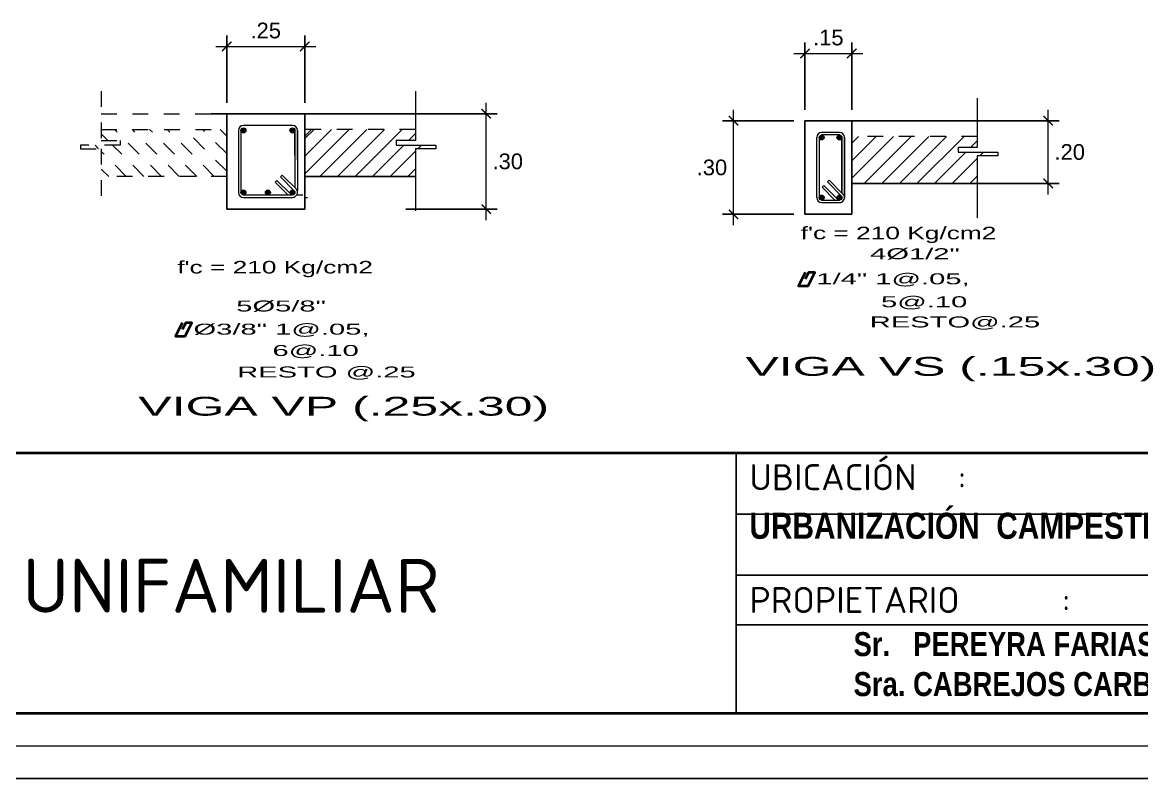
# Model space of a CAD drawing. Header units: millimetres. Extents: x 10559 to 10691, y -16579 to -16550.
# Drawn here: x 10608.61 to 10615.75, y -16579.17 to -16574.35 of the extents above; entities that cross this region are included whole.
import ezdxf

# ---------------------------------------------------------------- set-up
doc = ezdxf.new("R2010")
doc.units = ezdxf.units.MM
doc.linetypes.add('TRAZOS', pattern=[0.75, 0.5, -0.25])
for name, color, linetype, lineweight in [('ALIGERADO', 116, 'Continuous', 5), ('CIMIENTOS', 8, 'Continuous', 40), ('Cotas', 8, 'Continuous', 13), ('CV', 1, 'Continuous', 50), ('LETRAS 1', 8, 'Continuous', 5), ('P4', 144, 'Continuous', 40), ('P6', 255, 'Continuous', 20), ('Relleno', 4, 'Continuous', 20)]:
    doc.layers.add(name, color=color, linetype=linetype, lineweight=lineweight)
doc.layers.add('Textos', color=8, linetype='Continuous')
doc.styles.add('ARIAL', font='arial.ttf')
doc.styles.get("Standard").update_dxf_attribs({"font": 'arial.ttf'})
doc.styles.add('style1', font='arial.ttf')
doc.dimstyles.new('leo', dxfattribs={"dimtxt": 0.1, "dimasz": 0.06, "dimexe": 0.07, "dimexo": 0.07, "dimgap": 0.05, "dimtad": 2, "dimzin": 4, "dimdsep": 46, "dimtxsty": 'style1', "dimblk": 'ARCHTICK', "dimcen": 2, "dimdle": 0.07, "dimclrd": 256, "dimclre": 256, "dimclrt": 7, "dimaunit": 1, "dimadec": 4, "dimazin": 1, "dimtfac": 1, "dimtix": 1, "dimtmove": 0, "dimatfit": 3, "dimfxl": 0.07, "dimtolj": 1, "dimlwd": 5, "dimarcsym": 0})

# ---------------------------------------------------------------- blocks, each defined once
blk = doc.blocks.new('HTRHTRHTR')
for p, q in [((3400.57, -122.31), (4235.83, -122.31)), ((3582.74, -122.31), (3582.74, -157.09)), ((3944.67, -122.31), (3596.93, -122.31)), ((3909.89, -130.47), (3582.74, -130.47)), ((3909.89, -138.63), (3582.74, -138.63)), ((3753.41, -145.26), (3582.74, -145.26)), ((4235.83, -157.09), (3400.57, -157.09)), ((3400.57, -157.09), (4235.83, -157.09)), ((4244.53, -165.78), (3391.88, -165.78))]:
    blk.add_line(p, q)
at = {"layer": 'P4', "color": 7}
for p, q in [((3400.57, -122.31), (4235.83, -122.31)), ((4235.83, -157.09), (3400.57, -157.09))]:
    blk.add_line(p, q, dxfattribs=at)
at = {"layer": 'P6', "color": 7}
blk.add_line((4240.18, -161.44), (3396.22, -161.44), dxfattribs=at)
at = {"attachment_point": 1}
for s, width, insert, char_height in [('{\\fISOCPEUR|b0|i0|c0|p34;UBICACIÓN^I:\\P\\H0.11883x;\\P\\fArial Narrow|b1|i0|c0|p34;\\H8.4156x;URBANIZACIÓN  CAMPESTRE  LOMA  BLANCA   Mz. M -  Lote 15 - PIURA}', 168.7754, (3584.49, -123.81), 3.47742), ('{\\fISOCPEUR|b0|i0|c0|p34;VIVIENDA UNIFAMILIAR}', 97.0093, (3441.14, -136.44), 7.2059), ('{\\fISOCPEUR|b0|i0|c0|p34;PROPIETARIO^I:\\P\\H0.04009x;\\P\\fArial Narrow|b1|i0|c0|p34;\\H22.95401x;^ISr.   PEREYRA FARIAS JAIME DOMINGO    ^I^I^IDNI:  02609435\\P^ISra. CABREJOS CARBONEL DORALIZA DAMINA ELENA^IDNI:  02622737}', 173.2287, (3584.49, -140.2), 3.4774)]:
    blk.add_mtext_dynamic_manual_height_columns(s, width=width, gutter_width=1.07, heights=[0], dxfattribs=dict(at, insert=insert, char_height=char_height))
blk = doc.blocks.new('_ARCHTICK')
at = {"color": 0, "linetype": 'ByBlock', "const_width": 0.15}
blk.add_lwpolyline([(-0.5, -0.5), (0.5, 0.5)], dxfattribs=at)
blk = doc.blocks.new('*D63')
at = {"layer": 'Cotas', "linetype": 'Continuous', "lineweight": -2, "ltscale": 1.5, "transparency": 16777216}
for p, q in [((10613.6022, -16580.7168), (10613.6022, -16580.2881)), ((10613.9009, -16580.7168), (10613.9009, -16580.2881))]:
    blk.add_line(p, q, dxfattribs=at)
at = {"layer": 'Cotas', "linetype": 'Continuous', "lineweight": 5, "ltscale": 1.5, "transparency": 16777216}
blk.add_line((10613.5322, -16580.3581), (10613.9709, -16580.3581), dxfattribs=at)
at = {"layer": 'Defpoints', "color": 0, "linetype": 'Continuous', "ltscale": 1.5, "transparency": 16777216}
for p in [(10613.9009, -16580.3581), (10613.6022, -16580.7868), (10613.9009, -16580.7868)]:
    blk.add_point(p, dxfattribs=at)
at = {"layer": 'Cotas', "linetype": 'Continuous', "lineweight": 5, "ltscale": 1.5, "transparency": 16777216, "xscale": 0.06, "yscale": 0.06, "zscale": 0.06, "rotation": 180}
blk.add_blockref('_ARCHTICK', (10613.6022, -16580.3581), dxfattribs=at)
at = {"layer": 'Cotas', "linetype": 'Continuous', "lineweight": 5, "ltscale": 1.5, "transparency": 16777216, "xscale": 0.06, "yscale": 0.06, "zscale": 0.06}
blk.add_blockref('_ARCHTICK', (10613.9009, -16580.3581), dxfattribs=at)
at = {"layer": 'Cotas', "color": 7, "linetype": 'Continuous', "ltscale": 1.5, "transparency": 16777216, "insert": (10613.7516, -16580.257), "char_height": 0.1, "attachment_point": 5, "style": 'style1'}
blk.add_mtext('\\A1;.15', dxfattribs=at)
blk = doc.blocks.new('*D64')
at = {"layer": 'Cotas', "linetype": 'Continuous', "lineweight": 5, "ltscale": 1.5, "transparency": 16777216}
blk.add_line((10615.1537, -16581.2568), (10615.1537, -16580.7168), dxfattribs=at)
at = {"layer": 'Cotas', "linetype": 'Continuous', "lineweight": -2, "ltscale": 1.5, "transparency": 16777216}
for p, q in [((10614.6351, -16580.7868), (10615.2237, -16580.7868)), ((10614.6351, -16581.1868), (10615.2237, -16581.1868))]:
    blk.add_line(p, q, dxfattribs=at)
at = {"layer": 'Defpoints', "color": 0, "linetype": 'Continuous', "ltscale": 1.5, "transparency": 16777216}
for p in [(10614.5651, -16580.7868), (10615.1537, -16580.7868), (10614.5651, -16581.1868)]:
    blk.add_point(p, dxfattribs=at)
at = {"layer": 'Cotas', "linetype": 'Continuous', "lineweight": 5, "ltscale": 1.5, "transparency": 16777216, "xscale": 0.06, "yscale": 0.06, "zscale": 0.06}
for p, rotation in [((10615.1537, -16580.7868), 90), ((10615.1537, -16581.1868), 270)]:
    blk.add_blockref('_ARCHTICK', p, dxfattribs=dict(at, rotation=rotation))
at = {"layer": 'Cotas', "color": 7, "linetype": 'Continuous', "ltscale": 1.5, "transparency": 16777216, "insert": (10615.2911, -16580.9868), "char_height": 0.1, "attachment_point": 5, "style": 'style1'}
blk.add_mtext('\\A1;.20', dxfattribs=at)
blk = doc.blocks.new('*D171')
at = {"layer": 'Cotas', "linetype": 'Continuous', "lineweight": 5, "ltscale": 1.5, "transparency": 16777216}
blk.add_line((10613.1468, -16581.4537), (10613.1468, -16580.7168), dxfattribs=at)
at = {"layer": 'Cotas', "linetype": 'Continuous', "lineweight": -2, "ltscale": 1.5, "transparency": 16777216}
for p, q in [((10613.5322, -16580.7868), (10613.0768, -16580.7868)), ((10613.5322, -16581.3837), (10613.0768, -16581.3837))]:
    blk.add_line(p, q, dxfattribs=at)
at = {"layer": 'Defpoints', "color": 0, "linetype": 'Continuous', "ltscale": 1.5, "transparency": 16777216}
for p in [(10613.1468, -16580.7868), (10613.6022, -16580.7868), (10613.6022, -16581.3837)]:
    blk.add_point(p, dxfattribs=at)
at = {"layer": 'Cotas', "linetype": 'Continuous', "lineweight": 5, "ltscale": 1.5, "transparency": 16777216, "xscale": 0.06, "yscale": 0.06, "zscale": 0.06}
for p, rotation in [((10613.1468, -16580.7868), 90), ((10613.1468, -16581.3837), 270)]:
    blk.add_blockref('_ARCHTICK', p, dxfattribs=dict(at, rotation=rotation))
at = {"layer": 'Cotas', "color": 7, "linetype": 'Continuous', "ltscale": 1.5, "transparency": 16777216, "insert": (10613.0094, -16581.0853), "char_height": 0.1, "attachment_point": 5, "style": 'style1'}
blk.add_mtext('\\A1;.30', dxfattribs=at)
blk = doc.blocks.new('*D81')
at = {"layer": 'Cotas', "linetype": 'Continuous', "lineweight": -2, "ltscale": 1.5, "transparency": 16777216}
for p, q in [((10609.915, -16580.672), (10609.915, -16580.2432)), ((10610.4126, -16580.672), (10610.4126, -16580.2432))]:
    blk.add_line(p, q, dxfattribs=at)
at = {"layer": 'Cotas', "linetype": 'Continuous', "lineweight": 5, "ltscale": 1.5, "transparency": 16777216}
blk.add_line((10609.845, -16580.3132), (10610.4826, -16580.3132), dxfattribs=at)
at = {"layer": 'Defpoints', "color": 0, "linetype": 'Continuous', "ltscale": 1.5, "transparency": 16777216}
for p in [(10610.4126, -16580.3132), (10609.915, -16580.742), (10610.4126, -16580.742)]:
    blk.add_point(p, dxfattribs=at)
at = {"layer": 'Cotas', "linetype": 'Continuous', "lineweight": 5, "ltscale": 1.5, "transparency": 16777216, "xscale": 0.06, "yscale": 0.06, "zscale": 0.06, "rotation": 180}
blk.add_blockref('_ARCHTICK', (10609.915, -16580.3132), dxfattribs=at)
at = {"layer": 'Cotas', "linetype": 'Continuous', "lineweight": 5, "ltscale": 1.5, "transparency": 16777216, "xscale": 0.06, "yscale": 0.06, "zscale": 0.06}
blk.add_blockref('_ARCHTICK', (10610.4126, -16580.3132), dxfattribs=at)
at = {"layer": 'Cotas', "color": 7, "linetype": 'Continuous', "ltscale": 1.5, "transparency": 16777216, "insert": (10610.1638, -16580.2122), "char_height": 0.1, "attachment_point": 5, "style": 'style1'}
blk.add_mtext('\\A1;.25', dxfattribs=at)
blk = doc.blocks.new('*D82')
at = {"layer": 'Cotas', "linetype": 'Continuous', "lineweight": 5, "ltscale": 1.5, "transparency": 16777216}
blk.add_line((10611.5699, -16581.4209), (10611.5699, -16580.672), dxfattribs=at)
at = {"layer": 'Cotas', "linetype": 'Continuous', "lineweight": -2, "ltscale": 1.5, "transparency": 16777216}
for p, q in [((10611.0513, -16580.742), (10611.6399, -16580.742)), ((10611.0582, -16581.3509), (10611.6399, -16581.3509))]:
    blk.add_line(p, q, dxfattribs=at)
at = {"layer": 'Defpoints', "color": 0, "linetype": 'Continuous', "ltscale": 1.5, "transparency": 16777216}
for p in [(10610.9813, -16580.742), (10611.5699, -16580.742), (10610.9882, -16581.3509)]:
    blk.add_point(p, dxfattribs=at)
at = {"layer": 'Cotas', "linetype": 'Continuous', "lineweight": 5, "ltscale": 1.5, "transparency": 16777216, "xscale": 0.06, "yscale": 0.06, "zscale": 0.06}
for p, rotation in [((10611.5699, -16580.742), 90), ((10611.5699, -16581.3509), 270)]:
    blk.add_blockref('_ARCHTICK', p, dxfattribs=dict(at, rotation=rotation))
at = {"layer": 'Cotas', "color": 7, "linetype": 'Continuous', "ltscale": 1.5, "transparency": 16777216, "insert": (10611.7073, -16581.0465), "char_height": 0.1, "attachment_point": 5, "style": 'style1'}
blk.add_mtext('\\A1;.30', dxfattribs=at)
blk = doc.blocks.new('FRFREFRE')
at = {"layer": 'ALIGERADO', "color": 2, "linetype": 'TRAZOS', "ltscale": 0.175}
for p, q in [((10609.1143, -16580.598), (10609.1143, -16580.913)), ((10609.1143, -16580.742), (10609.915, -16580.742)), ((10609.115, -16580.842), (10609.915, -16580.842)), ((10611.1171, -16580.842), (10610.4126, -16580.842)), ((10609.1143, -16580.913), (10609.2364, -16580.913)), ((10609.2364, -16580.913), (10609.2364, -16580.9424)), ((10614.7009, -16580.8868), (10613.9009, -16580.8868)), ((10608.983, -16580.9424), (10608.983, -16580.9651)), ((10609.2364, -16580.9424), (10608.983, -16580.9424)), ((10608.983, -16580.9651), (10609.1143, -16580.9651)), ((10608.9852, -16580.9651), (10608.9837, -16580.9635)), ((10609.0975, -16580.9651), (10609.0749, -16580.9424)), ((10609.1143, -16580.9651), (10609.1143, -16581.3608)), ((10609.915, -16581.142), (10609.1143, -16581.142))]:
    blk.add_line(p, q, dxfattribs=at)
at = {"layer": 'ALIGERADO', "color": 2, "ltscale": 0.75}
for p, q in [((10611.1178, -16580.598), (10611.1178, -16580.913)), ((10614.7016, -16580.6428), (10614.7016, -16580.9579)), ((10610.9957, -16580.913), (10610.9957, -16580.9424)), ((10611.1178, -16580.913), (10610.9957, -16580.913)), ((10610.9957, -16580.9424), (10611.2491, -16580.9424)), ((10611.1178, -16580.9651), (10611.1178, -16581.3608)), ((10611.2491, -16580.9651), (10611.1178, -16580.9651)), ((10611.2491, -16580.9424), (10611.2491, -16580.9651)), ((10614.5795, -16580.9579), (10614.5795, -16580.9873)), ((10614.7016, -16580.9579), (10614.5795, -16580.9579)), ((10614.5795, -16580.9873), (10614.8329, -16580.9873)), ((10614.8329, -16580.9873), (10614.8329, -16581.0099)), ((10614.7016, -16581.0099), (10614.7016, -16581.4057)), ((10614.8329, -16581.0099), (10614.7016, -16581.0099))]:
    blk.add_line(p, q, dxfattribs=at)
at = {"layer": 'ALIGERADO', "color": 9, "linetype": 'TRAZOS', "ltscale": 0.175}
for p, q in [((10609.4989, -16581.142), (10609.1989, -16580.842)), ((10609.6112, -16581.142), (10609.3112, -16580.842)), ((10609.7234, -16581.142), (10609.4234, -16580.842)), ((10609.8357, -16581.142), (10609.5357, -16580.842)), ((10609.915, -16581.109), (10609.6479, -16580.842)), ((10609.915, -16580.9968), (10609.7602, -16580.842)), ((10609.915, -16580.8845), (10609.8724, -16580.842)), ((10609.2744, -16581.142), (10609.115, -16580.9825)), ((10609.3867, -16581.142), (10609.1871, -16580.9424)), ((10609.1622, -16581.142), (10609.115, -16581.0948))]:
    blk.add_line(p, q, dxfattribs=at)
at = {"layer": 'ALIGERADO', "color": 9, "ltscale": 0.75}
for p, q in [((10610.4126, -16581.0135), (10610.5841, -16580.842)), ((10610.4126, -16580.9012), (10610.4719, -16580.842)), ((10610.4126, -16580.8845), (10610.4552, -16580.842)), ((10610.4126, -16581.1257), (10610.6964, -16580.842)), ((10610.5086, -16581.142), (10610.8086, -16580.842)), ((10610.6209, -16581.142), (10610.9209, -16580.842)), ((10610.7331, -16581.142), (10611.0331, -16580.842)), ((10609.1577, -16580.913), (10609.115, -16580.8703)), ((10611.0743, -16580.913), (10611.1171, -16580.8703)), ((10613.9009, -16581.1539), (10614.1679, -16580.8868)), ((10613.9009, -16581.0416), (10614.0557, -16580.8868)), ((10613.9009, -16580.9294), (10613.9434, -16580.8868)), ((10613.9802, -16581.1868), (10614.2802, -16580.8868)), ((10614.0924, -16581.1868), (10614.3924, -16580.8868)), ((10614.2047, -16581.1868), (10614.5047, -16580.8868)), ((10614.3169, -16581.1868), (10614.6169, -16580.8868)), ((10614.6581, -16580.9579), (10614.7009, -16580.9151)), ((10610.8454, -16581.142), (10611.0449, -16580.9424)), ((10610.9577, -16581.142), (10611.1171, -16580.9825)), ((10611.1346, -16580.9651), (10611.1572, -16580.9424)), ((10614.4292, -16581.1868), (10614.6287, -16580.9873)), ((10614.7184, -16581.0099), (10614.741, -16580.9873)), ((10614.5415, -16581.1868), (10614.7009, -16581.0274)), ((10611.0699, -16581.142), (10611.1171, -16581.0948)), ((10614.6537, -16581.1868), (10614.7009, -16581.1397))]:
    blk.add_line(p, q, dxfattribs=at)
at = {"layer": 'ALIGERADO', "color": 20, "ltscale": 0.75}
for p, q in [((10611.2468, -16580.9651), (10611.2484, -16580.9635)), ((10614.8306, -16581.0099), (10614.8322, -16581.0083))]:
    blk.add_line(p, q, dxfattribs=at)
at = {"layer": 'CIMIENTOS', "color": 8, "linetype": 'Continuous', "ltscale": 1.5}
for points in [[(10613.6031, -16581.7552), (10613.5606, -16581.8389), (10613.6224, -16581.8389), (10613.6649, -16581.7552), (10613.6253, -16581.7552), (10613.6031, -16581.7971)], [(10609.6312, -16582.0761), (10609.5887, -16582.1598), (10609.6505, -16582.1598), (10609.693, -16582.0761), (10609.6534, -16582.0761), (10609.6311, -16582.118)]]:
    blk.add_lwpolyline(points, dxfattribs=at)
at = {"layer": 'CV', "color": 2, "lineweight": -3, "ltscale": 0.1}
for p, q in [((10610.4126, -16580.742), (10609.8153, -16580.742)), ((10609.915, -16580.742), (10609.915, -16581.142)), ((10609.915, -16581.3509), (10609.915, -16580.742)), ((10611.1178, -16580.742), (10610.3171, -16580.742)), ((10610.4126, -16581.3509), (10610.4126, -16580.742)), ((10613.6022, -16580.7868), (10613.6022, -16581.1868)), ((10613.9009, -16580.7868), (10613.6022, -16580.7868)), ((10613.6022, -16581.3837), (10613.6022, -16580.7868)), ((10613.9009, -16581.3837), (10613.9009, -16580.7868)), ((10614.7016, -16580.7868), (10613.9009, -16580.7868)), ((10610.4126, -16581.142), (10611.1178, -16581.142)), ((10613.9009, -16581.1868), (10614.7016, -16581.1868)), ((10609.915, -16581.3509), (10610.4126, -16581.3509)), ((10613.6022, -16581.3837), (10613.9009, -16581.3837))]:
    blk.add_line(p, q, dxfattribs=at)
at = {"layer": 'Relleno', "color": 1, "linetype": 'Continuous'}
for p, q in [((10610.0058, -16580.8487), (10610.0058, -16581.2442)), ((10610.3502, -16580.8487), (10610.3502, -16581.2152)), ((10613.6931, -16580.8936), (10613.6931, -16581.2769)), ((10613.8385, -16580.8936), (10613.8385, -16581.2479)), ((10610.2684, -16581.1334), (10610.2572, -16581.1446)), ((10610.3568, -16581.2217), (10610.2684, -16581.1334)), ((10610.2347, -16581.167), (10610.2235, -16581.1783)), ((10610.3053, -16581.2601), (10610.2235, -16581.1783)), ((10610.3231, -16581.2554), (10610.2347, -16581.167)), ((10610.3456, -16581.233), (10610.2572, -16581.1446)), ((10613.723, -16581.1998), (10613.7118, -16581.211)), ((10613.8114, -16581.2882), (10613.723, -16581.1998)), ((10613.7567, -16581.1661), (10613.7454, -16581.1773)), ((10613.8338, -16581.2657), (10613.7454, -16581.1773)), ((10613.8451, -16581.2545), (10613.7567, -16581.1661)), ((10613.7936, -16581.2928), (10613.7118, -16581.211)), ((10610.0058, -16581.3509), (10610.0058, -16581.3537)), ((10610.3502, -16581.3509), (10610.3502, -16581.3537))]:
    blk.add_line(p, q, dxfattribs=at)
for points in [[(10609.99, -16580.8487), (10609.99, -16581.2442)], [(10610.3343, -16580.817), (10610.0217, -16580.817)], [(10610.3502, -16581.0062), (10610.3502, -16580.8487)], [(10610.3661, -16581.0352), (10610.3661, -16580.8487)], [(10610.3661, -16580.8487), (10610.3661, -16581.231)], [(10613.6772, -16580.8936), (10613.6772, -16581.2769)], [(10613.8226, -16580.8618), (10613.709, -16580.8618)], [(10613.8226, -16580.8777), (10613.709, -16580.8777)], [(10613.8385, -16581.2479), (10613.8385, -16580.8936)], [(10613.8544, -16581.2769), (10613.8544, -16580.8936)], [(10613.8544, -16580.8936), (10613.8544, -16581.2769)], [(10610.0217, -16581.2601), (10610.3343, -16581.2601)], [(10610.0217, -16581.2759), (10610.3343, -16581.2759)], [(10610.3618, -16581.2601), (10610.4008, -16581.2601)], [(10610.4126, -16581.2759), (10610.4299, -16581.2759)], [(10609.99, -16581.3509), (10609.99, -16581.3537)], [(10610.3661, -16581.3509), (10610.3661, -16581.3537)], [(10613.709, -16581.2928), (10613.8226, -16581.2928)], [(10613.709, -16581.3087), (10613.8226, -16581.3087)]]:
    blk.add_lwpolyline(points, dxfattribs=at)
at = {"layer": 'Relleno', "color": 1, "ltscale": 0.25, "const_width": 0.0159}
for points in [[(10610.0217, -16580.8408, 1), (10610.0217, -16580.8567, 1)], [(10610.3343, -16580.8408, -1), (10610.3343, -16580.8567, -1)], [(10613.709, -16580.8857, 1), (10613.709, -16580.9015, 1)], [(10613.8226, -16580.8857, -1), (10613.8226, -16580.9015, -1)], [(10610.0217, -16581.2363, 1), (10610.0217, -16581.2521, 1)], [(10610.1773, -16581.2363, -1), (10610.1773, -16581.2521, -1)], [(10610.3343, -16581.2363, 1), (10610.3343, -16581.2521, 1)], [(10610.3343, -16581.2363, -1), (10610.3343, -16581.2521, -1)], [(10613.709, -16581.269, 1), (10613.709, -16581.2849, 1)], [(10613.8226, -16581.269, 1), (10613.8226, -16581.2849, 1)], [(10613.8226, -16581.269, -1), (10613.8226, -16581.2849, -1)]]:
    blk.add_lwpolyline(points, format="xyb", close=True, dxfattribs=at)
at = {"layer": 'Relleno', "color": 1, "linetype": 'Continuous', "ltscale": 0.01, "const_width": 0.0159}
for points in [[(10610.3343, -16580.8408, 1), (10610.3343, -16580.8567, 1)], [(10613.8226, -16580.8857, 1), (10613.8226, -16580.9015, 1)], [(10610.1773, -16581.2363, 1), (10610.1773, -16581.2521, 1)]]:
    blk.add_lwpolyline(points, format="xyb", close=True, dxfattribs=at)
at = {"layer": 'Relleno', "color": 1, "ltscale": 0.25}
for centre in [(10610.0217, -16580.8487), (10610.3343, -16580.8487), (10613.709, -16580.8936), (10613.8226, -16580.8936), (10610.0217, -16581.2442), (10610.1773, -16581.2442), (10610.3343, -16581.2442), (10610.3343, -16581.2442), (10613.709, -16581.2769), (10613.8226, -16581.2769), (10613.8226, -16581.2769)]:
    blk.add_circle(centre, 0.0159, dxfattribs=at)
at = {"layer": 'Relleno', "color": 1, "linetype": 'Continuous', "ltscale": 0.01}
for centre in [(10610.3343, -16580.8487), (10613.8226, -16580.8936), (10610.1773, -16581.2442)]:
    blk.add_circle(centre, 0.0159, dxfattribs=at)
at = {"layer": 'Relleno', "color": 1, "ltscale": 0.25}
for centre, radius, start, end in [((10610.0217, -16580.8487), 0.0317, 90, 180), ((10610.3343, -16580.8487), 0.0317, 0, 90), ((10613.709, -16580.8936), 0.0317, 90, 180), ((10613.8226, -16580.8936), 0.0317, 0, 90), ((10610.0217, -16581.2442), 0.0317, 180, 270), ((10610.3343, -16581.2442), 0.0318, 270, 45), ((10610.3343, -16581.2442), 0.0317, 270, 0), ((10613.709, -16581.2769), 0.0317, 180, 270), ((10613.8226, -16581.2769), 0.0318, 270, 45), ((10613.8226, -16581.2769), 0.0317, 270, 0)]:
    blk.add_arc(centre, radius, start, end, dxfattribs=at)
at = {"layer": 'Relleno', "color": 1, "linetype": 'Continuous', "ltscale": 0.01}
for centre in [(10610.3343, -16580.8487), (10613.8226, -16580.8936)]:
    blk.add_arc(centre, 0.0317, 0, 90, dxfattribs=at)
at = {"layer": 'LETRAS 1', "color": 8, "linetype": 'Continuous', "ltscale": 0.05, "style": 'ARIAL', "width": 1.9}
for s, height, p in [('4Ø1/2"', 0.07, (10614.0182, -16581.6699)), ('1/4" 1@.05,', 0.07, (10613.6752, -16581.8299)), ('5@.10', 0.07, (10614.0877, -16581.9762)), ('5Ø5/8"', 0.07, (10609.9755, -16582.0032)), ('RESTO@.25', 0.07, (10614.0158, -16582.105)), ('Ø3/8" 1@.05,', 0.07, (10609.7033, -16582.1508)), ('6@.10', 0.07, (10610.2069, -16582.287)), ('RESTO @.25', 0.07, (10609.9817, -16582.424)), ('VIGA VS (.15x.30)', 0.12, (10613.2236, -16582.4133)), ('VIGA VP (.25x.30)', 0.12, (10609.3514, -16582.6672))]:
    blk.add_text(s, height=height, dxfattribs=at).set_placement(p)
at = {"layer": 'Textos', "color": 8, "style": 'ARIAL', "width": 1.5}
for p in [(10613.5753, -16581.5428), (10609.5991, -16581.7609)]:
    blk.add_text("f'c = 210 Kg/cm2", height=0.08, dxfattribs=at).set_placement(p)
at = {"layer": 'Cotas', "linetype": 'Continuous', "ltscale": 1.5}
for base, p1, p2, picture, middle in [((10610.4126, -16580.3132), (10609.915, -16580.742), (10610.4126, -16580.742), '*D81', (10610.1638, -16580.2122)), ((10613.9009, -16580.3581), (10613.6022, -16580.7868), (10613.9009, -16580.7868), '*D63', (10613.7516, -16580.257))]:
    dim = blk.add_linear_dim(base=base, p1=p1, p2=p2, dimstyle='leo', override={"dimtih": 1, "dimlfac": 0.5}, dxfattribs=at)
    dim.commit()
    dim.dimension.update_dxf_attribs({"geometry": picture, "text_midpoint": middle})
for base, p1, p2, picture, middle in [((10611.5699, -16580.742), (10610.9882, -16581.3509), (10610.9813, -16580.742), '*D82', (10611.7073, -16581.0465)), ((10613.1468, -16580.7868), (10613.6022, -16581.3837), (10613.6022, -16580.7868), '*D171', (10613.0094, -16581.0853)), ((10615.1537, -16580.7868), (10614.5651, -16581.1868), (10614.5651, -16580.7868), '*D64', (10615.2911, -16580.9868))]:
    dim = blk.add_linear_dim(base=base, p1=p1, p2=p2, angle=90, dimstyle='leo', override={"dimtih": 1, "dimlfac": 0.5}, dxfattribs=at)
    dim.commit()
    dim.dimension.update_dxf_attribs({"geometry": picture, "text_midpoint": middle})

msp = doc.modelspace()

# ---------------------------------------------------------------- block references
at = {"color": 251, "lineweight": 60, "xscale": 0.04776345228451045, "yscale": 0.04776345228451045, "zscale": 0.04776345228451045}
msp.add_blockref('HTRHTRHTR', (10442.04067, -16571.25012), dxfattribs=at)
msp.add_blockref('FRFREFRE', (0, 5.81294))

doc.saveas('drawing.dxf')
